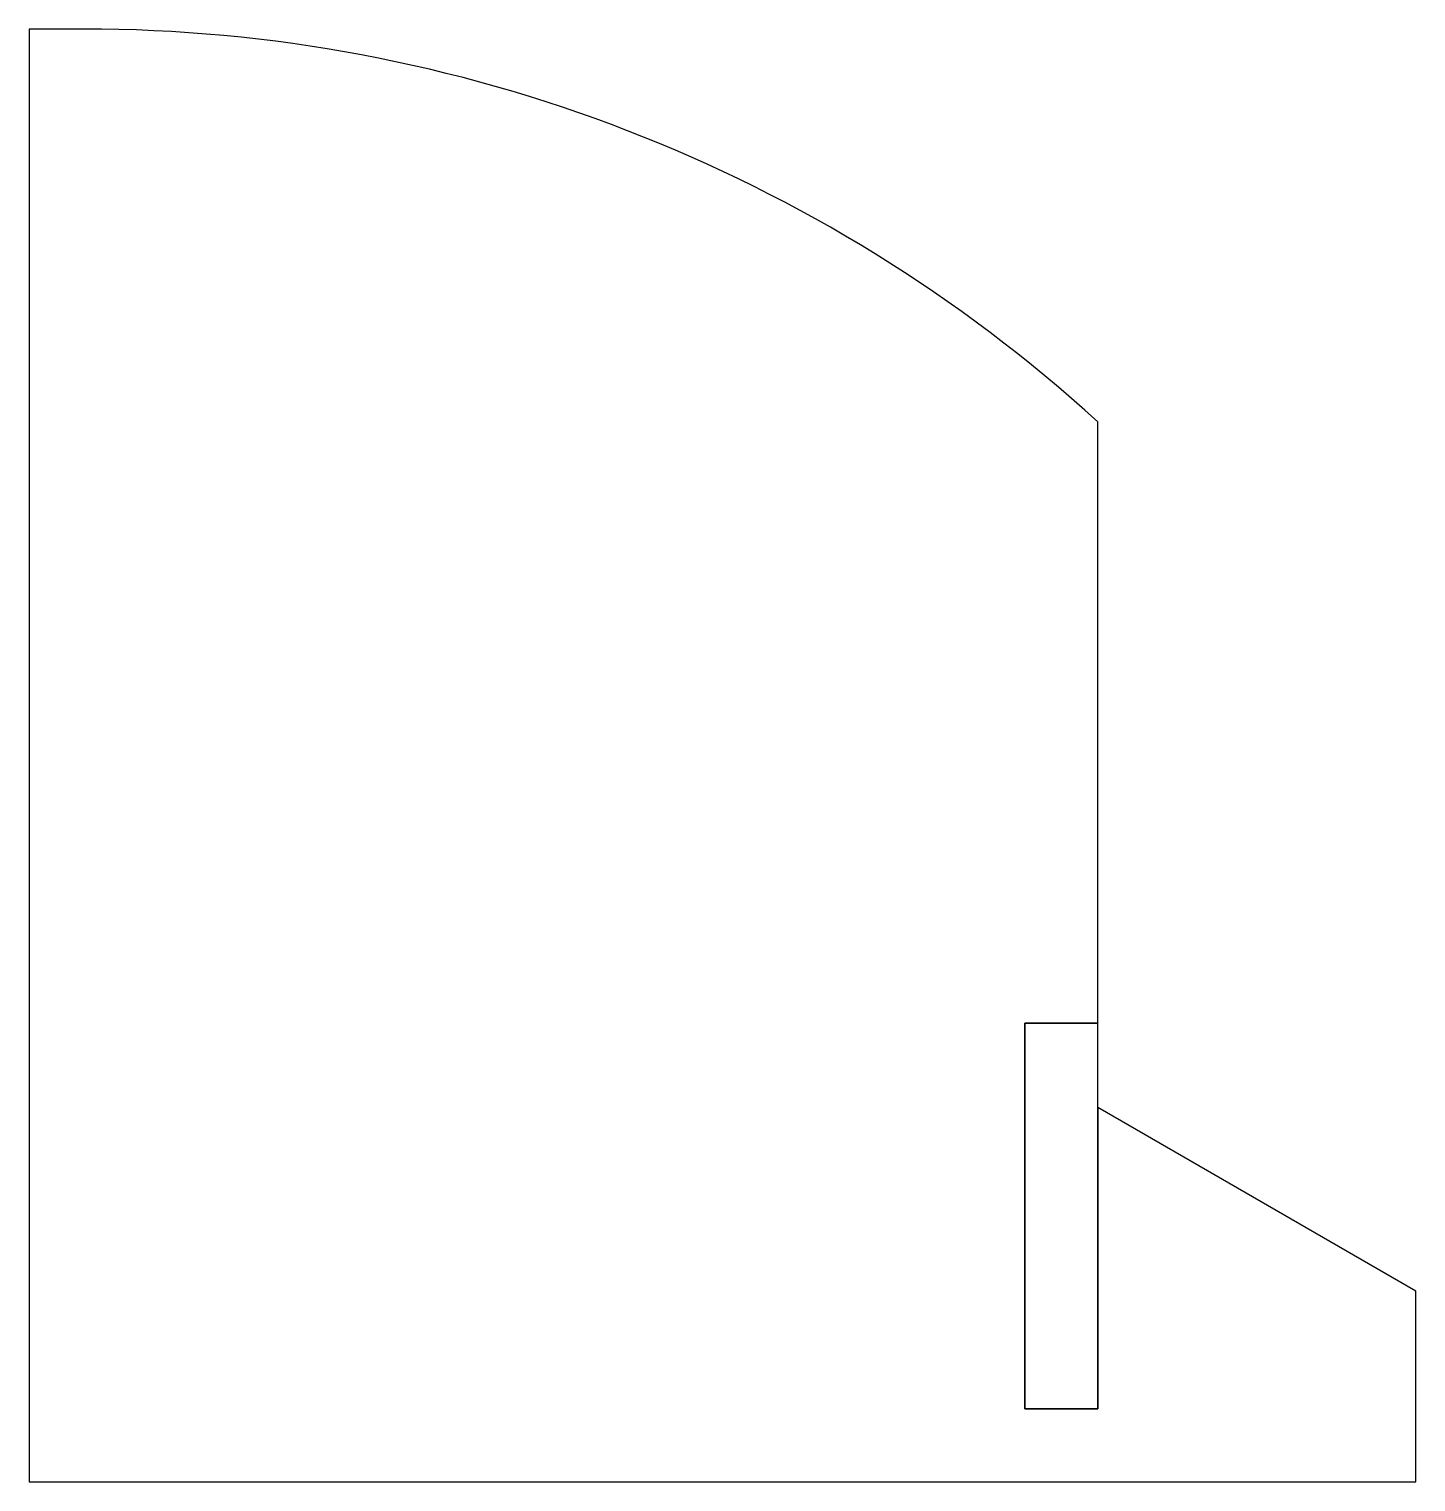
# Model space of a CAD drawing. Header units: inches. Extents: x -3.32 to 5.65, y -1.88 to 7.52.
import ezdxf

# ---------------------------------------------------------------- set-up
doc = ezdxf.new("R2010")
doc.units = ezdxf.units.IN
doc.layers.get('0').update_dxf_attribs({"linetype": 'CONTINUOUS'})

msp = doc.modelspace()

# ---------------------------------------------------------------- linework, layer by layer
for points in [[(3.5938, 0.5411), (3.5938, -1.4091), (3.1213, -1.4091), (3.1213, 1.0866), (3.5938, 1.0866), (3.5938, 4.9774, 0.18693), (-2.9688, 7.5197), (-3.3231, 7.5197), (-3.3231, -1.8816), (5.6521, -1.8816), (5.6521, -0.6473)], [(-3.3231, 7.5197), (-3.3231, -1.8816), (5.6521, -1.8816), (5.6521, -0.6473), (3.5938, 0.5411), (3.5938, 4.9774, 0.18693), (-2.9688, 7.5197)]]:
    msp.add_lwpolyline(points, format="xyb", close=True)
msp.add_lwpolyline([(3.1213, -1.4091), (3.5938, -1.4091), (3.5938, 0.5411), (3.5938, 1.0866), (3.1213, 1.0866)], close=True)

doc.saveas('drawing.dxf')
